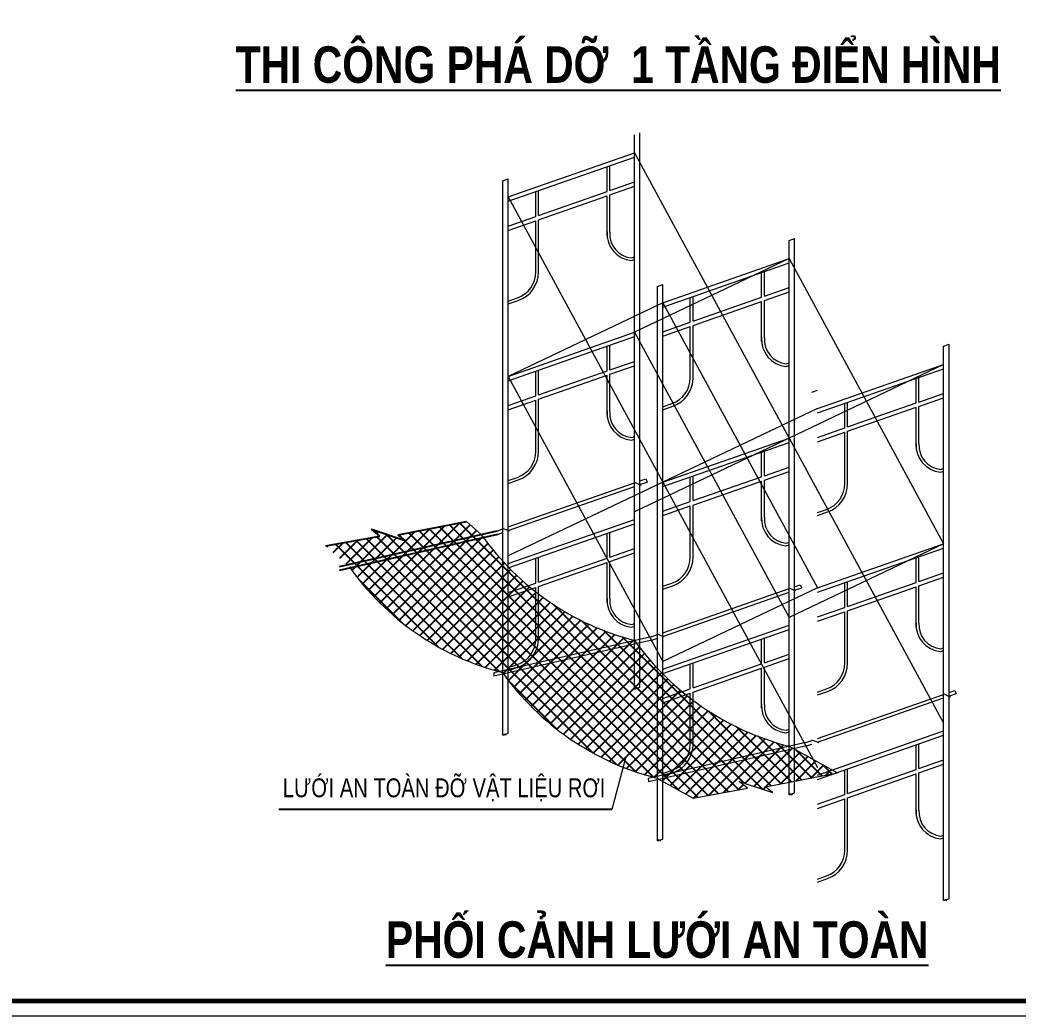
# Model space of a CAD drawing. Header units: millimetres. Extents: x 480521 to 6014615, y -961280 to 187869.
# Drawn here: x 779950 to 788022, y -80853 to -72796 of the extents above; entities that cross this region are included whole.
import ezdxf
from ezdxf.enums import TextEntityAlignment as Align

# ---------------------------------------------------------------- set-up
doc = ezdxf.new("R2010")
doc.units = ezdxf.units.MM
doc.header["$LTSCALE"] = 600
doc.header["$MEASUREMENT"] = 0
doc.layers.get('0').update_dxf_attribs({"lineweight": 0})
doc.layers.get('Defpoints').update_dxf_attribs({"lineweight": 0})
for name, color, linetype, lineweight in [('Khungten_LCDI', 7, 'Continuous', 25), ('LC Net thay', 7, 'Continuous', 25), ('LC Text1', 3, 'Continuous', 20), ('LC Text2', 7, 'Continuous', 25)]:
    doc.layers.add(name, color=color, linetype=linetype, lineweight=lineweight)
doc.layers.add('LAYER3', color=4, linetype='Continuous')
doc.styles.add('Khungten', font='VHAVAN.TTF', dxfattribs={"width": 0.9, "height": 5000})
doc.styles.add('LC 1', font='VHAVANB.TTF')
doc.styles.add('LC3', font='VHARIALB.TTF', dxfattribs={"width": 0.8})
doc.styles.add('style2', font='VHAVANB.TTF')
doc.styles.add('Title', font='VHBLACK.TTF')

# ---------------------------------------------------------------- blocks, each defined once
blk = doc.blocks.new('lcdi fix')
at = {"layer": 'Defpoints', "lineweight": 0}
blk.add_lwpolyline([(-1200, -14850), (-1200, 14850), (40800, 14850), (40800, -14850)], close=True, dxfattribs=at)
at = {"layer": 'Khungten_LCDI', "color": 5, "lineweight": 60}
blk.add_lwpolyline([(0, -14650), (0, 14650), (40600, 14650), (40600, -14650)], close=True, dxfattribs=at)
at = {"color": 7, "style": 'Khungten', "width": 0.8}
for tag, p in [('REVISION', (39499, -10746)), ('NGAYHT', (39546, -11609))]:
    blk.add_attdef(tag, text='', height=200, dxfattribs=at).set_placement(p, align=Align.CENTER)
at = {"layer": 'LC Text1', "color": 3, "style": 'LC 1', "width": 1.834006}
for tag, p, p2 in [('TENBANVE1', (36913, -8886), (40339, -8886)), ('TENBANVE2', (36913, -9562), (40339, -9562))]:
    blk.add_attdef(tag, text='', height=250, dxfattribs=at).set_placement(p, p2, align=Align.FIT)
at = {"layer": 'LC Text1', "style": 'Title', "width": 0.7}
blk.add_attdef('SOBANVE', text='', height=250, dxfattribs=at).set_placement((39562, -13896), align=Align.CENTER)
blk = doc.blocks.new('TIEUDE1')
at = {"layer": 'LC Text2', "color": 7, "style": 'LC 1'}
blk.add_attdef('TIªU§Ò', text='', height=5, dxfattribs=at).set_placement((0, 0), align=Align.BOTTOM_CENTER)
blk.add_attdef('TL', text='', height=3, dxfattribs=at).set_placement((0, -2), align=Align.TOP_CENTER)
blk = doc.blocks.new('*X25')
at = {"color": 0}
for p, q in [((598.93, 507.01), (622.36, 530.44)), ((700.64, 451.94), (622.18, 530.4)), ((593.86, 512.54), (609.17, 527.85)), ((595.49, 510.64), (613.56, 528.71)), ((597.18, 508.79), (617.96, 529.58)), ((597.99, 527.28), (598.54, 527.83)), ((600.73, 505.27), (625.26, 529.8)), ((667.94, 459.9), (600.74, 527.09)), ((602.59, 503.6), (627.14, 528.15)), ((678.77, 456.14), (607.4, 527.5)), ((685.99, 452.45), (610.36, 528.08)), ((691.65, 450.33), (613.31, 528.66)), ((694.65, 450.87), (616.27, 529.24)), ((697.64, 451.4), (619.23, 529.82)), ((585.33, 521.69), (588.18, 524.54)), ((615.97, 494.19), (586.01, 524.15)), ((587.21, 520.03), (592.49, 525.31)), ((622.95, 490.74), (589, 524.69)), ((589.09, 518.38), (596.8, 526.09)), ((590.76, 516.52), (601.19, 526.94)), ((628.72, 488.51), (592, 525.23)), ((592.28, 514.5), (603.84, 526.06)), ((633.81, 486.95), (595, 525.76)), ((661.02, 463.28), (598, 526.3)), ((605.54, 525.83), (604.45, 526.92)), ((604.47, 526.69), (604.77, 526.98)), ((604.51, 501.98), (628.92, 526.39)), ((673.69, 457.68), (606.04, 525.33)), ((606.48, 500.42), (630.43, 524.36)), ((583.45, 523.35), (583.87, 523.77)), ((608.51, 498.91), (631.99, 522.39)), ((610.6, 497.47), (633.61, 520.47)), ((612.75, 496.08), (635.28, 518.61)), ((614.97, 494.76), (637.01, 516.8)), ((605.21, 501.41), (592.89, 513.73)), ((617.24, 493.5), (638.8, 515.06)), ((619.58, 492.3), (640.65, 513.37)), ((621.98, 491.17), (642.55, 511.73)), ((624.46, 490.11), (644.5, 510.15)), ((627, 489.12), (646.52, 508.64)), ((629.62, 488.2), (648.6, 507.17)), ((632.33, 487.37), (650.73, 505.77)), ((634.9, 486.41), (652.92, 504.43)), ((703.64, 452.48), (649.65, 506.47)), ((636.41, 484.38), (655.18, 503.15)), ((637.98, 482.41), (657.5, 501.94)), ((705.21, 454.45), (657.93, 501.73)), ((639.6, 480.5), (659.89, 500.79)), ((641.28, 478.64), (662.34, 499.71)), ((643.01, 476.84), (664.87, 498.7)), ((710.51, 452.68), (664.25, 498.94)), ((644.81, 475.1), (667.47, 497.77)), ((646.65, 473.41), (670.15, 496.91)), ((648.55, 471.78), (672.91, 496.14)), ((713.07, 453.66), (669.67, 497.06)), ((650.51, 470.2), (674.55, 494.24)), ((652.53, 468.68), (676.11, 492.26)), ((654.6, 467.22), (677.71, 490.33)), ((656.74, 465.82), (679.38, 488.46)), ((658.93, 464.47), (681.1, 486.65)), ((650.73, 470.03), (636.49, 484.27)), ((661.18, 463.19), (682.88, 484.89)), ((663.5, 461.97), (684.71, 483.18)), ((665.88, 460.82), (686.6, 481.53)), ((668.33, 459.73), (688.54, 479.94)), ((670.85, 458.71), (690.54, 478.41)), ((673.44, 457.77), (692.6, 476.93)), ((676.1, 456.9), (694.71, 475.51)), ((716.02, 454.24), (694.81, 475.45)), ((678.85, 456.11), (696.89, 474.15)), ((681.3, 455.03), (699.13, 472.85)), ((683.58, 453.77), (701.43, 471.62)), ((685.87, 452.52), (703.79, 470.45)), ((688.15, 451.27), (706.22, 469.34)), ((718.98, 454.82), (702.94, 470.86)), ((690.55, 450.13), (708.72, 468.3)), ((694.86, 450.9), (711.29, 467.34)), ((699.16, 451.68), (713.94, 466.45)), ((721.93, 455.4), (709.23, 468.11)), ((724.89, 455.98), (714.63, 466.24)), ((705.4, 454.38), (716.67, 465.64)), ((708.06, 453.5), (719.25, 464.69)), ((711.43, 453.34), (721.53, 463.44)), ((727.84, 456.56), (720.28, 464.12)), ((715.83, 454.2), (723.81, 462.18)), ((720.23, 455.06), (726.09, 460.93)), ((724.63, 455.93), (728.37, 459.67)), ((730.8, 457.14), (728.13, 459.81)), ((729.03, 456.79), (730.66, 458.42)), ((703.47, 452.45), (704.94, 453.91)), ((710.71, 452.61), (711.41, 453.32)), ((713.36, 451.73), (713.38, 451.75))]:
    blk.add_line(p, q, dxfattribs=at)

msp = doc.modelspace()

# ---------------------------------------------------------------- linework, layer by layer
at = {"color": 3}
for p, q in [((784920.191, -78208.793), (784920.191, -73724.073)), ((784964.549, -78193.278), (784964.549, -73708.558)), ((783899.957, -74227.767), (784920.191, -73870.926)), ((783899.957, -74263.012), (784920.191, -73906.171)), ((784920.191, -73870.926), (786170.294, -76177.65)), ((784698.401, -74183.466), (784698.401, -73983.745)), ((784720.58, -74175.708), (784720.58, -73975.988)), ((783854.191, -74096.921), (783899.957, -74080.914)), ((783855.598, -78581.149), (783855.598, -74096.429)), ((783899.957, -78565.634), (783899.957, -74080.914)), ((784143.926, -74377.401), (784143.926, -74177.681)), ((784143.926, -74377.401), (784698.401, -74183.466)), ((784720.58, -74175.708), (784920.191, -74105.891)), ((784720.58, -74210.953), (784920.191, -74141.136)), ((783899.957, -74227.767), (785150.059, -76534.491)), ((784121.747, -74385.158), (784121.747, -74185.438)), ((784143.926, -74412.646), (784698.401, -74218.71)), ((784698.401, -74541.688), (784698.401, -74218.71)), ((784720.58, -74511.818), (784720.58, -74210.953)), ((783899.957, -74462.733), (784121.747, -74385.158)), ((783899.957, -74497.977), (784121.747, -74420.403)), ((784121.747, -74834.888), (784121.747, -74420.403)), ((784143.926, -74834.888), (784143.926, -74412.646)), ((786170.294, -74579.375), (786214.652, -74563.86)), ((786170.294, -79064.095), (786170.294, -74579.375)), ((786214.652, -79048.58), (786214.652, -74563.86)), ((784895.565, -74743.004), (784920.191, -74734.39)), ((784897.589, -74720.917), (784920.191, -74713.012)), ((786170.294, -74726.228), (784920.191, -75322.348)), ((785150.059, -75083.069), (786170.294, -74726.228)), ((786170.294, -74726.228), (787420.396, -77032.952)), ((785150.059, -75118.314), (786170.294, -74761.473)), ((785948.503, -75038.768), (785948.503, -74839.047)), ((785970.682, -75031.01), (785970.682, -74831.29)), ((785105.701, -74951.731), (785150.059, -74936.216)), ((785105.701, -79436.451), (785105.701, -74951.731)), ((785150.059, -79420.936), (785150.059, -74936.216)), ((785970.682, -75031.01), (786170.294, -74961.193)), ((783899.957, -75069.853), (783973.181, -75044.242)), ((783899.957, -75093.35), (783980.503, -75065.177)), ((785371.849, -75240.46), (785371.849, -75040.74)), ((785394.028, -75232.703), (785394.028, -75032.983)), ((785394.028, -75232.703), (785948.503, -75038.768)), ((785970.682, -75066.255), (786170.294, -74996.438)), ((785970.682, -75367.12), (785970.682, -75066.255)), ((785150.059, -75083.069), (783899.957, -75679.189)), ((785150.059, -75083.069), (786400.161, -77389.793)), ((785394.028, -75267.948), (785948.503, -75074.012)), ((785948.503, -75396.99), (785948.503, -75074.012)), ((785150.059, -75318.035), (785371.849, -75240.46)), ((785150.059, -75353.279), (785371.849, -75275.705)), ((785371.849, -75690.19), (785371.849, -75275.705)), ((785394.028, -75690.19), (785394.028, -75267.948)), ((783899.957, -75679.189), (784920.191, -75322.348)), ((783899.957, -75714.434), (784920.191, -75357.592)), ((784920.191, -75322.348), (786170.294, -77629.071)), ((784698.401, -75634.887), (784698.401, -75435.167)), ((784720.58, -75627.13), (784720.58, -75427.409)), ((787420.396, -75434.677), (787464.754, -75419.162)), ((787420.396, -79919.397), (787420.396, -75434.677)), ((787464.754, -79903.882), (787464.754, -75419.162)), ((784121.747, -75836.58), (784121.747, -75636.86)), ((784143.926, -75828.822), (784143.926, -75629.102)), ((784143.926, -75828.822), (784698.401, -75634.887)), ((784720.58, -75627.13), (784920.191, -75557.313)), ((784720.58, -75662.374), (784920.191, -75592.558)), ((786145.667, -75598.306), (786170.294, -75589.692)), ((786147.691, -75576.219), (786170.294, -75568.314)), ((787420.396, -75581.53), (786170.294, -76177.65)), ((786400.161, -75938.371), (787420.396, -75581.53)), ((786400.161, -75973.616), (787420.396, -75616.775)), ((783899.957, -75679.189), (785150.059, -77985.912)), ((784143.926, -75864.067), (784698.401, -75670.132)), ((784698.401, -75993.109), (784698.401, -75670.132)), ((784720.58, -75963.24), (784720.58, -75662.374)), ((787198.606, -75894.069), (787198.606, -75694.349)), ((787220.785, -75886.312), (787220.785, -75686.592)), ((786354.396, -75807.525), (786400.161, -75791.518)), ((783899.957, -75914.154), (784121.747, -75836.58)), ((783899.957, -75949.399), (784121.747, -75871.825)), ((784121.747, -76286.309), (784121.747, -75871.825)), ((784143.926, -76286.309), (784143.926, -75864.067)), ((787220.785, -75886.312), (787420.396, -75816.495)), ((787220.785, -75921.557), (787420.396, -75851.74)), ((785150.059, -75925.155), (785223.283, -75899.544)), ((785150.059, -75948.651), (785230.606, -75920.479)), ((786400.161, -75938.371), (785150.059, -76534.491)), ((786621.952, -76095.762), (786621.952, -75896.042)), ((786644.131, -76088.005), (786644.131, -75888.285)), ((786644.131, -76088.005), (787198.606, -75894.069)), ((786644.131, -76123.25), (787198.606, -75929.314)), ((787198.606, -76252.292), (787198.606, -75929.314)), ((787220.785, -76222.422), (787220.785, -75921.557)), ((786400.161, -76173.337), (786621.952, -76095.762)), ((784895.565, -76194.425), (784920.191, -76185.812)), ((784897.589, -76172.339), (784920.191, -76164.433)), ((786170.294, -76177.65), (784920.191, -76773.769)), ((785150.059, -76534.491), (786170.294, -76177.65)), ((786170.294, -76177.65), (787420.396, -78484.373)), ((786400.161, -76208.581), (786621.952, -76131.007)), ((786621.952, -76545.492), (786621.952, -76131.007)), ((786644.131, -76545.492), (786644.131, -76123.25)), ((785150.059, -76569.736), (786170.294, -76212.894)), ((785970.682, -76482.432), (785970.682, -76282.711)), ((785948.503, -76490.189), (785948.503, -76290.469)), ((785970.682, -76482.432), (786170.294, -76412.615)), ((787397.794, -76431.521), (787420.396, -76423.616)), ((783899.957, -76521.274), (783973.181, -76495.663)), ((783899.957, -76544.771), (783980.503, -76516.599)), ((784964.549, -76524.652), (785011.151, -76508.352)), ((785011.151, -76508.352), (785023.026, -76533.57)), ((785371.849, -76691.882), (785371.849, -76492.162)), ((785394.028, -76684.124), (785394.028, -76484.404)), ((785394.028, -76684.124), (785948.503, -76490.189)), ((785970.682, -76517.676), (786170.294, -76447.86)), ((785970.682, -76818.541), (785970.682, -76517.676)), ((787395.769, -76453.608), (787420.396, -76444.994)), ((785150.059, -76534.491), (783899.957, -77130.61)), ((783899.957, -76897.008), (784920.191, -76540.167)), ((783899.957, -76926.379), (784920.191, -76569.538)), ((784915.245, -76532.827), (784971.146, -76559.429)), ((784964.549, -76554.023), (785023.026, -76533.57)), ((785150.059, -76534.491), (786400.161, -78841.214)), ((785394.028, -76719.369), (785948.503, -76525.434)), ((785948.503, -76848.411), (785948.503, -76525.434)), ((785150.059, -76769.456), (785371.849, -76691.882)), ((785150.059, -76804.701), (785371.849, -76727.127)), ((785371.849, -77141.611), (785371.849, -76727.127)), ((785394.028, -77141.611), (785394.028, -76719.369)), ((786400.161, -76780.457), (786473.386, -76754.846)), ((783899.957, -77192.814), (784920.191, -76835.973)), ((786400.161, -76803.953), (786480.708, -76775.781)), ((783560.391, -76852.216), (783683.307, -76960.599)), ((783805.951, -76929.888), (783855.598, -76912.523)), ((783850.47, -76907.907), (783909.032, -76929.188)), ((783899.957, -77228.059), (784920.191, -76871.218)), ((783811.589, -76957.485), (783855.598, -76941.894)), ((784698.401, -77148.512), (784698.401, -76948.792)), ((784720.58, -77140.755), (784720.58, -76941.035)), ((784720.58, -77140.755), (784920.191, -77070.938)), ((786145.667, -77049.727), (786170.294, -77041.114)), ((786147.691, -77027.641), (786170.294, -77019.735)), ((787420.396, -77032.952), (786170.294, -77629.071)), ((786400.161, -77389.793), (787420.396, -77032.952)), ((786400.161, -77425.038), (787420.396, -77068.196)), ((784121.747, -77350.205), (784121.747, -77150.485)), ((784143.926, -77342.448), (784143.926, -77142.727)), ((784143.926, -77342.448), (784698.401, -77148.512)), ((784720.58, -77176), (784920.191, -77106.183)), ((787198.606, -77345.491), (787198.606, -77145.771)), ((787220.785, -77337.734), (787220.785, -77138.013)), ((784143.926, -77377.693), (784698.401, -77183.757)), ((784698.401, -77506.734), (784698.401, -77183.757)), ((784720.58, -77476.865), (784720.58, -77176)), ((787220.785, -77337.734), (787420.396, -77267.917)), ((787220.785, -77372.978), (787420.396, -77303.162)), ((783899.957, -77427.779), (784121.747, -77350.205)), ((783899.957, -77463.024), (784121.747, -77385.45)), ((784121.747, -77799.935), (784121.747, -77385.45)), ((784143.926, -77799.935), (784143.926, -77377.693)), ((785150.059, -77376.576), (785223.283, -77350.965)), ((785150.059, -77400.073), (785230.606, -77371.901)), ((786400.161, -77389.793), (785150.059, -77985.912)), ((785150.059, -77752.31), (786170.294, -77395.469)), ((786164.597, -77386.186), (786219.108, -77414.857)), ((786214.652, -77379.954), (786261.253, -77363.654)), ((786214.652, -77409.325), (786273.128, -77388.872)), ((786261.253, -77363.654), (786273.128, -77388.872)), ((786621.952, -77547.184), (786621.952, -77347.463)), ((786644.131, -77539.426), (786644.131, -77339.706)), ((786644.131, -77539.426), (787198.606, -77345.491)), ((786644.131, -77574.671), (787198.606, -77380.736)), ((787198.606, -77703.713), (787198.606, -77380.736)), ((787220.785, -77673.843), (787220.785, -77372.978)), ((785150.059, -77781.681), (786170.294, -77424.84)), ((786400.161, -77624.758), (786621.952, -77547.184)), ((786400.161, -77660.003), (786621.952, -77582.429)), ((786621.952, -77996.913), (786621.952, -77582.429)), ((786644.131, -77996.913), (786644.131, -77574.671)), ((784895.565, -77708.05), (784920.191, -77699.437)), ((784897.589, -77685.964), (784920.191, -77678.059)), ((785150.059, -78048.116), (786170.294, -77691.275)), ((785150.059, -78083.361), (786170.294, -77726.52)), ((785056.053, -77785.19), (783781.731, -78075.828)), ((785061.691, -77812.787), (783782.392, -78103.544)), ((785056.053, -77785.19), (785105.701, -77767.825)), ((785061.691, -77812.787), (785105.701, -77797.196)), ((785100.206, -77758.902), (785154.716, -77784.705)), ((785948.503, -78003.814), (785948.503, -77804.094)), ((785970.682, -77996.057), (785970.682, -77796.336)), ((787395.769, -77905.029), (787420.396, -77896.416)), ((787397.794, -77882.943), (787420.396, -77875.037)), ((785970.682, -77996.057), (786170.294, -77926.24)), ((785970.682, -78031.302), (786170.294, -77961.485)), ((783899.957, -78034.9), (783973.181, -78009.289)), ((783899.957, -78058.396), (783980.503, -78030.224)), ((785371.849, -78205.507), (785371.849, -78005.787)), ((785394.028, -78197.75), (785394.028, -77998.029)), ((785394.028, -78197.75), (785948.503, -78003.814)), ((785394.028, -78232.995), (785948.503, -78039.059)), ((785948.503, -78362.036), (785948.503, -78039.059)), ((785970.682, -78332.167), (785970.682, -78031.302)), ((783781.731, -78075.828), (783782.392, -78103.544)), ((784920.191, -78208.793), (784932.334, -78204.546)), ((784932.334, -78204.546), (784933.009, -78197.133)), ((784933.009, -78197.133), (784944.507, -78209.021)), ((784944.507, -78209.021), (784945.517, -78199.935)), ((784945.517, -78199.935), (784964.549, -78193.278)), ((785150.059, -78283.081), (785371.849, -78205.507)), ((786400.161, -78231.878), (786473.386, -78206.267)), ((787464.754, -78235.256), (787511.356, -78218.956)), ((787511.356, -78218.956), (787523.231, -78244.174)), ((785150.059, -78318.326), (785371.849, -78240.752)), ((785371.849, -78655.237), (785371.849, -78240.752)), ((785394.028, -78655.237), (785394.028, -78232.995)), ((786400.161, -78255.375), (786480.708, -78227.203)), ((786400.161, -78607.612), (787420.396, -78250.771)), ((786400.161, -78636.983), (787420.396, -78280.142)), ((787414.052, -78241.157), (787474.182, -78272.783)), ((787464.754, -78264.627), (787523.231, -78244.174)), ((786147.691, -78541.266), (786170.294, -78533.36)), ((783855.598, -78581.149), (783867.742, -78576.902)), ((783867.742, -78576.902), (783868.416, -78569.49)), ((783868.416, -78569.49), (783879.915, -78581.377)), ((783879.915, -78581.377), (783880.925, -78572.291)), ((783880.925, -78572.291), (783899.957, -78565.634)), ((786145.667, -78563.352), (786170.294, -78554.739)), ((786306.156, -78640.492), (786355.803, -78623.127)), ((786350.696, -78617.508), (786410.826, -78639.646)), ((786400.161, -78903.418), (787420.396, -78546.577)), ((786400.161, -78938.663), (787420.396, -78581.822)), ((786306.156, -78640.492), (785031.834, -78931.13)), ((786311.794, -78668.089), (785032.494, -78958.846)), ((786171.004, -78670.39), (786561.911, -78885.284)), ((786311.794, -78668.089), (786355.803, -78652.498)), ((787198.606, -78859.116), (787198.606, -78659.396)), ((787220.785, -78851.359), (787220.785, -78651.638)), ((784850.577, -78755.745), (784737.805, -79180.915)), ((787220.785, -78851.359), (787420.396, -78781.542)), ((785150.059, -78890.202), (785223.283, -78864.59)), ((786621.952, -79060.809), (786621.952, -78861.089)), ((786644.131, -79053.052), (786644.131, -78853.331)), ((786644.131, -79053.052), (787198.606, -78859.116)), ((787220.785, -78886.604), (787420.396, -78816.787)), ((785031.834, -78931.13), (785032.494, -78958.846)), ((785102.172, -78928.985), (785394.311, -79089.584)), ((785150.059, -78913.698), (785230.606, -78885.526)), ((785979.356, -78999.638), (786561.911, -78885.284)), ((786644.131, -79088.297), (787198.606, -78894.361)), ((787198.606, -79217.338), (787198.606, -78894.361)), ((787220.785, -79187.469), (787220.785, -78886.604)), ((785394.311, -79089.584), (785833.094, -79010.881)), ((785765.589, -78954.665), (786035.61, -79044.611)), ((785833.094, -79010.881), (785765.589, -78954.665)), ((786035.61, -79044.611), (785979.356, -78999.638)), ((786170.294, -79064.095), (786182.437, -79059.848)), ((786182.437, -79059.848), (786183.111, -79052.435)), ((786183.111, -79052.435), (786194.61, -79064.323)), ((786194.61, -79064.323), (786195.62, -79055.237)), ((786195.62, -79055.237), (786214.652, -79048.58)), ((786400.161, -79138.383), (786621.952, -79060.809)), ((786400.161, -79173.628), (786621.952, -79096.054)), ((786621.952, -79510.539), (786621.952, -79096.054)), ((786644.131, -79510.539), (786644.131, -79088.297)), ((785117.844, -79432.204), (785118.518, -79424.792)), ((785118.518, -79424.792), (785130.017, -79436.679)), ((785130.017, -79436.679), (785131.027, -79427.593)), ((785131.027, -79427.593), (785150.059, -79420.936)), ((787395.769, -79418.654), (787420.396, -79410.041)), ((787397.794, -79396.568), (787420.396, -79388.662)), ((785105.701, -79436.451), (785117.844, -79432.204)), ((786400.161, -79745.504), (786473.386, -79719.892)), ((786400.161, -79769), (786480.708, -79740.828)), ((787420.396, -79919.397), (787432.539, -79915.15)), ((787432.539, -79915.15), (787433.213, -79907.737)), ((787433.213, -79907.737), (787444.712, -79919.625)), ((787444.712, -79919.625), (787445.722, -79910.539)), ((787445.722, -79910.539), (787464.754, -79903.882))]:
    msp.add_line(p, q, dxfattribs=at)
for centre, radius, start, end in [((784915.42, -74526.351), 217.561, 175.7342684, 264.7635625), ((784915.42, -74526.351), 195.382, 175.7342684, 264.7635625), ((783899.957, -74834.888), 221.79, 289.2779957, 0), ((783899.957, -74834.888), 243.969, 289.2779957, 0), ((786165.523, -75381.653), 217.561, 175.7342684, 264.7635625), ((786165.523, -75381.653), 195.382, 175.7342684, 264.7635625), ((785150.059, -75690.19), 221.79, 289.2779957, 0), ((785150.059, -75690.19), 243.969, 289.2779957, 0), ((784915.42, -75977.772), 217.561, 175.7342684, 264.7635625), ((784915.42, -75977.772), 195.382, 175.7342684, 264.7635625), ((787415.625, -76236.955), 217.561, 175.7342684, 264.7635625), ((787415.625, -76236.955), 195.382, 175.7342684, 264.7635625), ((783899.957, -76286.309), 221.79, 289.2779957, 0), ((783899.957, -76286.309), 243.969, 289.2779957, 0), ((786400.161, -76545.492), 221.79, 289.2779957, 0), ((786400.161, -76545.492), 243.969, 289.2779957, 0), ((786165.523, -76833.074), 217.561, 175.7342684, 264.7635625), ((786165.523, -76833.074), 195.382, 175.7342684, 264.7635625), ((785460.142, -75710.605), 2172.47, 215.1261689, 255.6280885), ((785150.059, -77141.611), 221.79, 289.2779957, 0), ((785150.059, -77141.611), 243.969, 289.2779957, 0), ((784391.309, -75969.201), 2172.47, 215.1261689, 255.6280885), ((784915.42, -77491.398), 217.561, 175.7342684, 264.7635625), ((784915.42, -77491.398), 195.382, 175.7342684, 264.7635625), ((787415.625, -77688.376), 217.561, 175.7342684, 264.7635625), ((787415.625, -77688.376), 195.382, 175.7342684, 264.7635625), ((783899.957, -77799.935), 221.79, 289.2779957, 0), ((783899.957, -77799.935), 243.969, 289.2779957, 0), ((786713.936, -76535.624), 2202.725, 215.5106837, 255.7305788), ((786400.161, -77996.913), 221.79, 289.2779957, 0), ((786400.161, -77996.913), 243.969, 289.2779957, 0), ((785645.104, -76794.22), 2202.725, 215.5106837, 255.7305788), ((786165.523, -78346.7), 217.561, 175.7342684, 264.7635625), ((786165.523, -78346.7), 195.382, 175.7342684, 264.7635625), ((785150.059, -78655.237), 221.79, 289.2779957, 0), ((785150.059, -78655.237), 243.969, 289.2779957, 0), ((787415.625, -79202.002), 217.561, 175.7342684, 264.7635625), ((787415.625, -79202.002), 195.382, 175.7342684, 264.7635625), ((786400.161, -79510.539), 221.79, 289.2779957, 0), ((786400.161, -79510.539), 243.969, 289.2779957, 0)]:
    msp.add_arc(centre, radius, start, end, dxfattribs=at)
at = {"layer": 'LAYER3'}
for p, q in [((782861.993, -76971.842), (782794.488, -76915.625)), ((782794.488, -76915.625), (783064.509, -77005.572)), ((783008.255, -76960.599), (783560.391, -76852.216)), ((782423.209, -77050.545), (782861.993, -76971.842)), ((783805.951, -76929.888), (782531.629, -77220.526)), ((783811.589, -76957.485), (782532.289, -77248.242)), ((783064.509, -77005.572), (783008.255, -76960.599)), ((784737.805, -79180.915), (782044.454, -79180.915))]:
    msp.add_line(p, q, dxfattribs=at)

# ---------------------------------------------------------------- block references
at = {"layer": 'LAYER3', "xscale": 27.72376611971868, "yscale": 27.72376611971868, "zscale": 27.72376611971868}
msp.add_blockref('*X25', (766256.759, -91567.67), dxfattribs=at)
at = {"layer": 'LC Net thay', "xscale": 0.6000000155618168, "yscale": 0.6000000155618168, "zscale": 0.6000000155618168}
msp.add_blockref('lcdi fix', (769130.545, -71942.695), dxfattribs=at)
at = {"layer": 'LC Text2'}
ref = msp.add_blockref('TIEUDE1', (784788.987, -73393.487), dxfattribs=dict(at, xscale=60.00000000003865, yscale=60.00000000003865, zscale=60.00000000003865))
ref.add_attrib('TIªU§Ò', '%%Uthi c«ng ph¸ dì  1 tÇng ®iÓn h×nh', dxfattribs={"color": 7, "height": 295.46488, "style": 'LC3', "width": 0.8}).set_placement((784788.987, -73393.487), align=Align.BOTTOM_CENTER)
ref = msp.add_blockref('TIEUDE1', (785104.142, -80470.676), dxfattribs=dict(at, xscale=60.00000000003865, yscale=60.00000000003865, zscale=60.00000000003865))
ref.add_attrib('TIªU§Ò', '%%Uphèi c¶nh l\xadíi an toµn', dxfattribs={"color": 7, "height": 295.46488, "style": 'LC3', "width": 0.8}).set_placement((785104.142, -80470.676), align=Align.BOTTOM_CENTER)

# ---------------------------------------------------------------- texts
at = {"style": 'style2', "width": 0.8}
msp.add_text('l\xadíi an toµn ®ì vËt liÖu r¬i', height=152.54206, dxfattribs=at).set_placement((782076.118, -79083.083))

doc.saveas('drawing.dxf')
